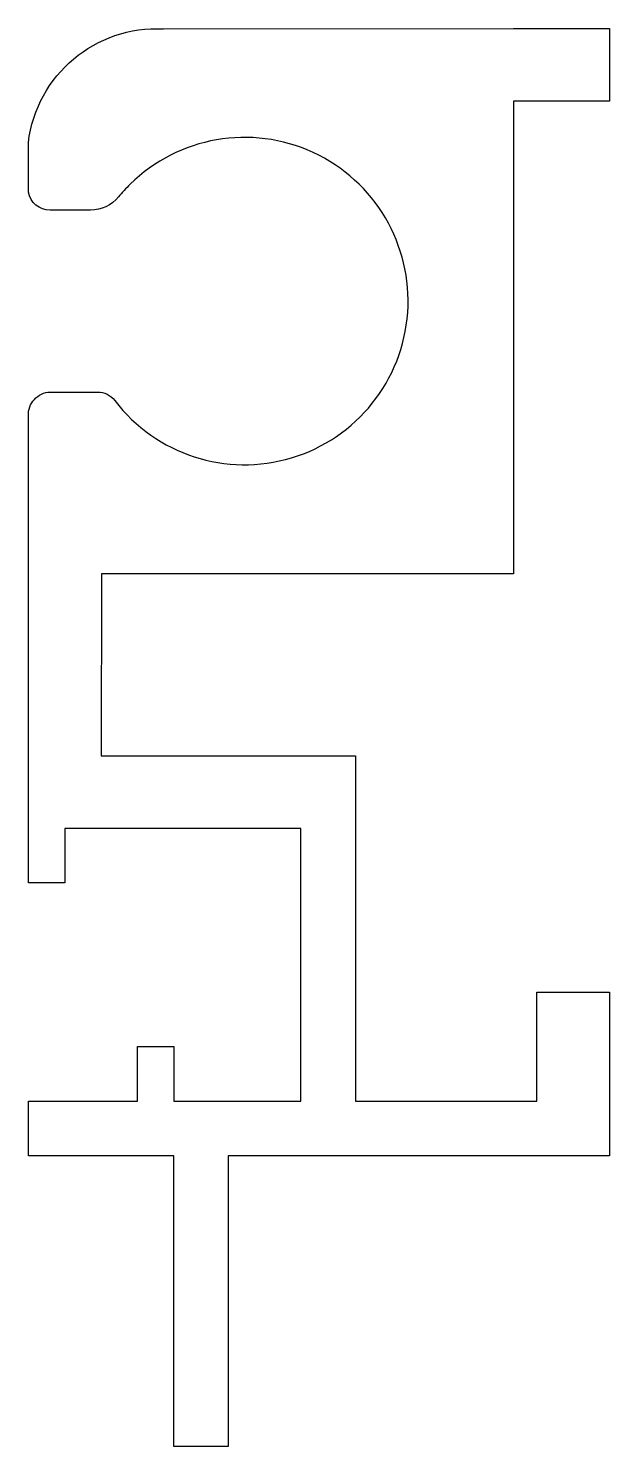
# Model space of a CAD drawing. Extents: x 26.2 to 42.2, y 160.2 to 199.2.
import ezdxf

# ---------------------------------------------------------------- set-up
doc = ezdxf.new("R2010")
doc.units = 0
doc.layers.get('0').update_dxf_attribs({"linetype": 'CONTINUOUS'})

msp = doc.modelspace()

# ---------------------------------------------------------------- linework, layer by layer
at = {"color": 7, "linetype": 'CONTINUOUS'}
msp.add_lwpolyline([(42.218, 199.229), (42.218, 197.229), (39.57, 197.229), (39.571, 184.23), (33.219, 184.23), (28.23, 184.229), (28.218, 179.229), (33.718, 179.229), (35.218, 179.229), (35.218, 169.729), (40.218, 169.729), (40.218, 172.729), (42.218, 172.729), (42.218, 168.229), (31.718, 168.229), (31.718, 160.229), (30.218, 160.229), (30.218, 168.229), (26.218, 168.229), (26.218, 169.729), (29.218, 169.729), (29.218, 171.229), (30.218, 171.229), (30.218, 169.729), (33.718, 169.729), (33.718, 177.229), (27.218, 177.229), (27.218, 175.729), (26.218, 175.729), (26.218, 179.229), (26.218, 183.729), (26.219, 184.229), (26.218, 185.136), (26.218, 188.577, -0.414214), (26.818, 189.229), (28.121, 189.229, -0.233472), (28.597, 188.994, 2.640547), (29.017, 194.941, 0.026246), (28.698, 194.593, -0.223888), (27.927, 194.229), (26.817, 194.229, -0.36676), (26.218, 194.729), (26.217, 195.86), (26.217, 196.089, -0.394377), (29.939, 199.215), (39.57, 199.229)], format="xyb", close=True, dxfattribs=at)

doc.saveas('drawing.dxf')
